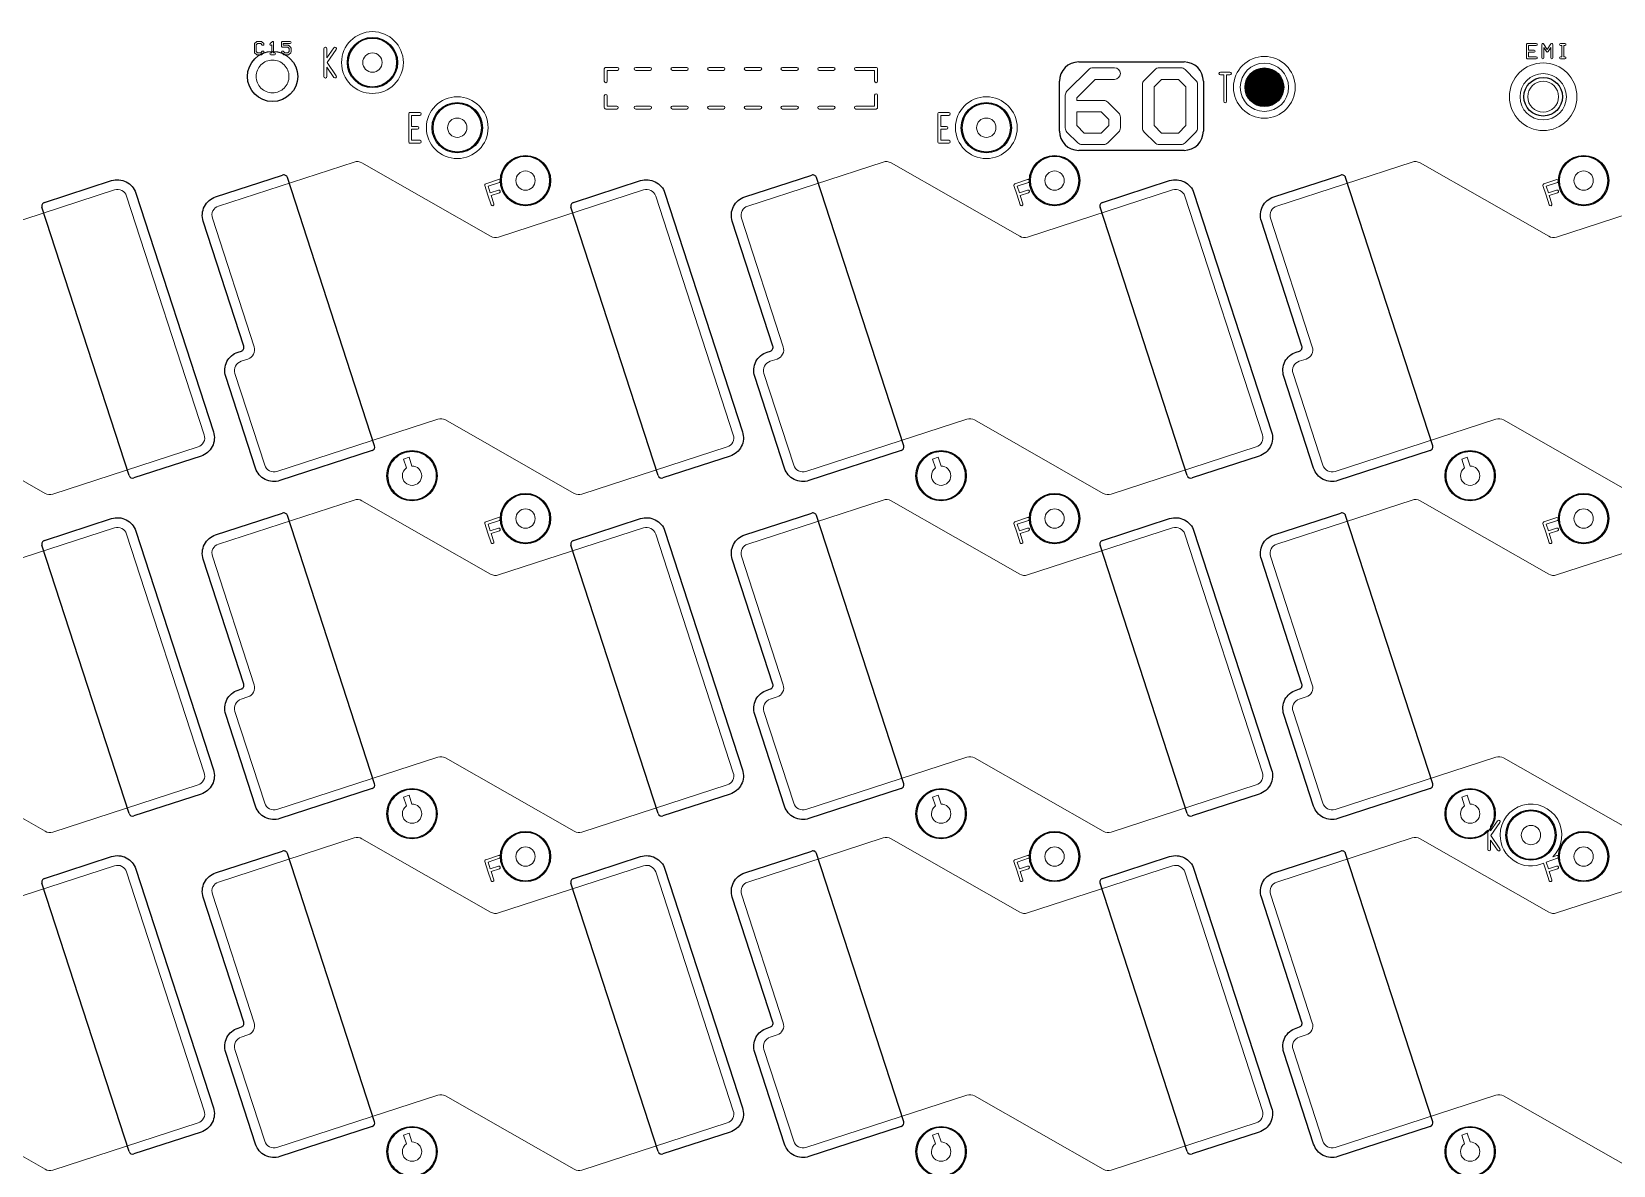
# Model space of a CAD drawing. Extents: x 2864 to 3941, y 2420 to 3182.
# Drawn here: x 3101.4 to 3183.3, y 2903 to 2961.7 of the extents above; entities that cross this region are included whole.
import ezdxf

# ---------------------------------------------------------------- set-up
doc = ezdxf.new("R2010")
doc.units = 0
doc.layers.get('0').update_dxf_attribs({"lineweight": 0})
doc.layers.add('emia-t', color=4, linetype='Continuous')
doc.layers.add('emia-t-dxf', color=4, linetype='Continuous')

# ---------------------------------------------------------------- blocks, each defined once
blk = doc.blocks.new('PAD_R1')
at = {"layer": 'emia-t', "const_width": 0.5}
blk.add_lwpolyline([(0.25, 0, 1), (-0.25, 0, 1)], format="xyb", close=True, dxfattribs=at)

msp = doc.modelspace()

# ---------------------------------------------------------------- linework, layer by layer
msp.add_line((3180.656, 2960.262), (3180.54, 2960.262))
at = {"linetype": 'Continuous'}
for points in [[(3112.895, 2960.615), (3112.895, 2961.012, -0.200121), (3112.91, 2961.047), (3113.009, 2961.146, -0.200121), (3113.045, 2961.161), (3113.243, 2961.161, -0.200121), (3113.279, 2961.146), (3113.378, 2961.047, -1), (3113.307, 2960.976), (3113.223, 2961.061), (3113.066, 2961.061), (3112.995, 2960.991), (3112.995, 2960.635), (3113.066, 2960.565), (3113.223, 2960.565), (3113.307, 2960.65, -1), (3113.378, 2960.579), (3113.279, 2960.48, -0.200121), (3113.243, 2960.465), (3113.045, 2960.465, -0.200121), (3113.009, 2960.48), (3112.91, 2960.579, -0.200121)], [(3114.295, 2960.913), (3114.295, 2961.111, -0.414253), (3114.345, 2961.161), (3114.743, 2961.161, -1), (3114.743, 2961.061), (3114.395, 2961.061), (3114.395, 2960.963), (3114.643, 2960.963, -0.200121), (3114.679, 2960.948), (3114.778, 2960.849, -0.200121), (3114.793, 2960.813), (3114.793, 2960.615, -0.200121), (3114.778, 2960.579), (3114.679, 2960.48, -0.200121), (3114.643, 2960.465), (3114.445, 2960.465, -0.200121), (3114.409, 2960.48), (3114.31, 2960.579, -1), (3114.381, 2960.65), (3114.466, 2960.565), (3114.623, 2960.565), (3114.693, 2960.635), (3114.693, 2960.792), (3114.623, 2960.863), (3114.345, 2960.863, -0.414253)], [(3118.511, 2960.069, -0.414217), (3119.011, 2960.569, -0.414217), (3119.511, 2960.069, -0.414217), (3119.011, 2959.569, -0.414217)], [(3178.774, 2960.312), (3178.774, 2960.659), (3178.774, 2961.007, -0.414253), (3178.824, 2961.057), (3179.288, 2961.057, -1), (3179.288, 2960.957), (3178.874, 2960.957), (3178.874, 2960.709), (3179.172, 2960.709, -1), (3179.172, 2960.609), (3178.874, 2960.609), (3178.874, 2960.362), (3179.288, 2960.362, -1), (3179.288, 2960.262), (3178.824, 2960.262, -0.414253)], [(3112.989, 2959.349, -0.414215), (3113.839, 2960.199, -0.414215), (3114.689, 2959.349, -0.414215), (3113.839, 2958.499, -0.414215)], [(3131.019, 2959.101), (3131.019, 2959.737, -0.414241), (3131.094, 2959.812), (3131.694, 2959.812, -1), (3131.694, 2959.662), (3131.169, 2959.662), (3131.169, 2959.101, -1)], [(3132.644, 2959.662, -1), (3132.644, 2959.812), (3133.394, 2959.812, -1), (3133.394, 2959.662)], [(3134.544, 2959.662, -1), (3134.544, 2959.812), (3135.294, 2959.812, -1), (3135.294, 2959.662)], [(3136.444, 2959.662, -1), (3136.444, 2959.812), (3137.194, 2959.812, -1), (3137.194, 2959.662)], [(3138.344, 2959.662, -1), (3138.344, 2959.812), (3139.094, 2959.812, -1), (3139.094, 2959.662)], [(3140.244, 2959.662, -1), (3140.244, 2959.812), (3140.994, 2959.812, -1), (3140.994, 2959.662)], [(3142.144, 2959.662, -1), (3142.144, 2959.812), (3142.894, 2959.812, -1), (3142.894, 2959.662)], [(3144.044, 2959.662, -1), (3144.044, 2959.812), (3145.094, 2959.812, -0.414526), (3145.169, 2959.737), (3145.169, 2959.101, -1), (3145.019, 2959.101), (3145.019, 2959.662)], [(3154.892, 2956.684), (3154.892, 2957.809), (3154.892, 2958.371, -0.199467), (3154.98, 2958.584), (3156.106, 2959.71, -0.199467), (3156.318, 2959.798), (3157.444, 2959.798, -1), (3157.444, 2959.198), (3156.442, 2959.198), (3155.492, 2958.248), (3155.492, 2958.109), (3156.88, 2958.109, -0.199467), (3157.093, 2958.021), (3157.656, 2957.458, -0.199467), (3157.744, 2957.246), (3157.744, 2956.684, -0.199467), (3157.656, 2956.471), (3157.093, 2955.908, -0.199467), (3156.88, 2955.82), (3155.756, 2955.82, -0.199467), (3155.543, 2955.908), (3154.98, 2956.471, -0.199467)], [(3158.892, 2956.684), (3158.892, 2958.934, -0.199467), (3158.98, 2959.147), (3159.543, 2959.71, -0.199467), (3159.756, 2959.798), (3160.88, 2959.798, -0.199467), (3161.093, 2959.71), (3161.656, 2959.147, -0.199467), (3161.744, 2958.934), (3161.744, 2956.684, -0.199467), (3161.656, 2956.471), (3161.093, 2955.908, -0.199467), (3160.88, 2955.82), (3159.756, 2955.82, -0.199467), (3159.543, 2955.908), (3158.98, 2956.471, -0.199467)], [(3177.893, 2958.299, -0.414215), (3179.643, 2960.049, -0.414215), (3181.393, 2958.299, -0.414215), (3179.643, 2956.549, -0.414215)], [(3162.924, 2959.427, -1), (3162.924, 2959.577), (3163.173, 2959.577), (3163.421, 2959.577, -1), (3163.421, 2959.427), (3163.248, 2959.427), (3163.248, 2958.061, -1), (3163.098, 2958.061), (3163.098, 2959.427)], [(3164.703, 2958.787, -0.414217), (3165.203, 2959.287, -0.414217), (3165.703, 2958.787, -0.414217), (3165.203, 2958.287, -0.414217)], [(3131.019, 2957.737), (3131.019, 2958.346, -1), (3131.169, 2958.346), (3131.169, 2957.812), (3131.66, 2957.812, -1), (3131.66, 2957.662), (3131.094, 2957.662, -0.414241)], [(3144.044, 2957.662, -1), (3144.044, 2957.812), (3145.019, 2957.812), (3145.019, 2958.374, -1), (3145.169, 2958.374), (3145.169, 2957.737, -0.414241), (3145.094, 2957.662)], [(3120.889, 2955.97), (3120.889, 2956.69), (3120.889, 2957.41, -0.414241), (3120.964, 2957.485), (3121.461, 2957.485, -1), (3121.461, 2957.335), (3121.039, 2957.335), (3121.039, 2956.765), (3121.336, 2956.765, -1), (3121.336, 2956.615), (3121.039, 2956.615), (3121.039, 2956.045), (3121.461, 2956.045, -1), (3121.461, 2955.895), (3120.964, 2955.895, -0.414241)], [(3132.644, 2957.662, -1), (3132.644, 2957.812), (3133.394, 2957.812, -1), (3133.394, 2957.662)], [(3134.544, 2957.662, -1), (3134.544, 2957.812), (3135.294, 2957.812, -1), (3135.294, 2957.662)], [(3136.444, 2957.662, -1), (3136.444, 2957.812), (3137.194, 2957.812, -1), (3137.194, 2957.662)], [(3138.344, 2957.662, -1), (3138.344, 2957.812), (3139.094, 2957.812, -1), (3139.094, 2957.662)], [(3140.244, 2957.662, -1), (3140.244, 2957.812), (3140.994, 2957.812, -1), (3140.994, 2957.662)], [(3142.144, 2957.662, -1), (3142.144, 2957.812), (3142.894, 2957.812, -1), (3142.894, 2957.662)], [(3148.289, 2955.97), (3148.289, 2956.69), (3148.289, 2957.41, -0.414241), (3148.364, 2957.485), (3148.861, 2957.485, -1), (3148.861, 2957.335), (3148.439, 2957.335), (3148.439, 2956.765), (3148.736, 2956.765, -1), (3148.736, 2956.615), (3148.439, 2956.615), (3148.439, 2956.045), (3148.861, 2956.045, -1), (3148.861, 2955.895), (3148.364, 2955.895, -0.414241)], [(3122.903, 2956.696, -0.414217), (3123.403, 2957.196, -0.414217), (3123.903, 2956.696, -0.414217), (3123.403, 2956.196, -0.414217)], [(3150.303, 2956.696, -0.414217), (3150.803, 2957.196, -0.414217), (3151.303, 2956.696, -0.414217), (3150.803, 2956.196, -0.414217)], [(3083.323, 2952.006, -0.41422), (3083.644, 2952.636), (3090.665, 2954.917, -0.211093), (3091.067, 2954.876), (3097.733, 2951.077, 0.211093), (3098.135, 2951.035), (3105.652, 2953.478, -0.41422), (3106.282, 2953.157), (3110.299, 2940.793, -0.414215), (3109.978, 2940.163), (3102.462, 2937.721, -0.211093), (3102.06, 2937.762), (3095.393, 2941.561, 0.211091), (3094.991, 2941.602), (3086.662, 2938.896, -0.414218), (3086.032, 2939.217), (3084.487, 2943.972, -0.414217), (3084.808, 2944.602), (3085.165, 2944.718, 0.414216), (3085.486, 2945.348)], [(3110.723, 2952.006, -0.41422), (3111.044, 2952.636), (3118.065, 2954.917, -0.211093), (3118.467, 2954.876), (3125.133, 2951.077, 0.211093), (3125.535, 2951.035), (3133.052, 2953.478, -0.41422), (3133.682, 2953.157), (3137.699, 2940.793, -0.414215), (3137.378, 2940.163), (3129.862, 2937.721, -0.211093), (3129.46, 2937.762), (3122.793, 2941.561, 0.211091), (3122.391, 2941.602), (3114.062, 2938.896, -0.414218), (3113.432, 2939.217), (3111.887, 2943.972, -0.414217), (3112.208, 2944.602), (3112.565, 2944.718, 0.414216), (3112.886, 2945.348)], [(3138.123, 2952.006, -0.41422), (3138.444, 2952.636), (3145.465, 2954.917, -0.211093), (3145.867, 2954.876), (3152.533, 2951.077, 0.211093), (3152.935, 2951.035), (3160.452, 2953.478, -0.41422), (3161.082, 2953.157), (3165.099, 2940.793, -0.414215), (3164.778, 2940.163), (3157.262, 2937.721, -0.211093), (3156.86, 2937.762), (3150.193, 2941.561, 0.211091), (3149.791, 2941.602), (3141.462, 2938.896, -0.414218), (3140.832, 2939.217), (3139.287, 2943.972, -0.414217), (3139.608, 2944.602), (3139.965, 2944.718, 0.414216), (3140.286, 2945.348)], [(3165.523, 2952.006, -0.41422), (3165.844, 2952.636), (3172.865, 2954.917, -0.211093), (3173.267, 2954.876), (3179.933, 2951.077, 0.211093), (3180.335, 2951.035), (3187.852, 2953.478, -0.41422), (3188.482, 2953.157), (3192.499, 2940.793, -0.414215), (3192.178, 2940.163), (3184.662, 2937.721, -0.211093), (3184.26, 2937.762), (3177.593, 2941.561, 0.211091), (3177.191, 2941.602), (3168.862, 2938.896, -0.414218), (3168.232, 2939.217), (3166.687, 2943.972, -0.414217), (3167.008, 2944.602), (3167.365, 2944.718, 0.414216), (3167.686, 2945.348)], [(3124.833, 2953.697, -0.414237), (3124.881, 2953.792), (3125.543, 2954.007, -1), (3125.589, 2953.864), (3124.999, 2953.672), (3125.114, 2953.319), (3125.539, 2953.457, -1), (3125.585, 2953.314), (3125.16, 2953.176), (3125.298, 2952.752, -1), (3125.156, 2952.705), (3124.995, 2953.201), (3124.994, 2953.201)], [(3126.438, 2953.956, 0.414217), (3126.938, 2953.456, 0.414217), (3127.438, 2953.956, 0.414217), (3126.938, 2954.456, 0.414217)], [(3152.233, 2953.697, -0.414237), (3152.281, 2953.792), (3152.943, 2954.007, -1), (3152.989, 2953.864), (3152.399, 2953.672), (3152.514, 2953.319), (3152.939, 2953.457, -1), (3152.985, 2953.314), (3152.56, 2953.176), (3152.698, 2952.752, -1), (3152.556, 2952.705), (3152.395, 2953.201), (3152.394, 2953.201)], [(3153.838, 2953.956, 0.414217), (3154.338, 2953.456, 0.414217), (3154.838, 2953.956, 0.414217), (3154.338, 2954.456, 0.414217)], [(3179.633, 2953.697, -0.414237), (3179.681, 2953.792), (3180.343, 2954.007, -1), (3180.389, 2953.864), (3179.799, 2953.672), (3179.914, 2953.319), (3180.339, 2953.457, -1), (3180.385, 2953.314), (3179.96, 2953.176), (3180.098, 2952.752, -1), (3179.956, 2952.705), (3179.795, 2953.201), (3179.794, 2953.201)], [(3181.238, 2953.956, 0.414217), (3181.738, 2953.456, 0.414217), (3182.238, 2953.956, 0.414217), (3181.738, 2954.456, 0.414217)], [(3119.811, 2938.676, -0.414215), (3121.061, 2939.926, -0.414215), (3122.311, 2938.676, -0.414215), (3121.061, 2937.426, -0.414215)], [(3120.561, 2938.676, 0.414217), (3121.061, 2938.176, 0.414217), (3121.561, 2938.676, 0.414217), (3121.061, 2939.176, 0.002897), (3121.056, 2939.176), (3120.91, 2939.627), (3120.624, 2939.534), (3120.771, 2939.084, 0.242589)], [(3147.211, 2938.676, -0.414215), (3148.461, 2939.926, -0.414215), (3149.711, 2938.676, -0.414215), (3148.461, 2937.426, -0.414215)], [(3147.961, 2938.676, 0.414217), (3148.461, 2938.176, 0.414217), (3148.961, 2938.676, 0.414217), (3148.461, 2939.176, 0.002897), (3148.456, 2939.176), (3148.31, 2939.627), (3148.024, 2939.534), (3148.171, 2939.084, 0.242589)], [(3174.611, 2938.676, -0.414215), (3175.861, 2939.926, -0.414215), (3177.111, 2938.676, -0.414215), (3175.861, 2937.426, -0.414215)], [(3175.361, 2938.676, 0.414217), (3175.861, 2938.176, 0.414217), (3176.361, 2938.676, 0.414217), (3175.861, 2939.176, 0.002897), (3175.856, 2939.176), (3175.71, 2939.627), (3175.424, 2939.534), (3175.571, 2939.084, 0.242589)], [(3083.323, 2934.506, -0.41422), (3083.644, 2935.136), (3090.665, 2937.417, -0.211093), (3091.067, 2937.376), (3097.733, 2933.577, 0.211093), (3098.135, 2933.535), (3105.652, 2935.978, -0.41422), (3106.282, 2935.657), (3110.299, 2923.293, -0.414215), (3109.978, 2922.663), (3102.462, 2920.221, -0.211093), (3102.06, 2920.262), (3095.393, 2924.061, 0.211091), (3094.991, 2924.102), (3086.662, 2921.396, -0.414218), (3086.032, 2921.717), (3084.487, 2926.472, -0.414217), (3084.808, 2927.102), (3085.165, 2927.218, 0.414216), (3085.486, 2927.848)], [(3110.723, 2934.506, -0.41422), (3111.044, 2935.136), (3118.065, 2937.417, -0.211093), (3118.467, 2937.376), (3125.133, 2933.577, 0.211093), (3125.535, 2933.535), (3133.052, 2935.978, -0.41422), (3133.682, 2935.657), (3137.699, 2923.293, -0.414215), (3137.378, 2922.663), (3129.862, 2920.221, -0.211093), (3129.46, 2920.262), (3122.793, 2924.061, 0.211091), (3122.391, 2924.102), (3114.062, 2921.396, -0.414218), (3113.432, 2921.717), (3111.887, 2926.472, -0.414217), (3112.208, 2927.102), (3112.565, 2927.218, 0.414216), (3112.886, 2927.848)], [(3126.438, 2936.456, 0.414217), (3126.938, 2935.956, 0.414217), (3127.438, 2936.456, 0.414217), (3126.938, 2936.956, 0.414217)], [(3138.123, 2934.506, -0.41422), (3138.444, 2935.136), (3145.465, 2937.417, -0.211093), (3145.867, 2937.376), (3152.533, 2933.577, 0.211093), (3152.935, 2933.535), (3160.452, 2935.978, -0.41422), (3161.082, 2935.657), (3165.099, 2923.293, -0.414215), (3164.778, 2922.663), (3157.262, 2920.221, -0.211093), (3156.86, 2920.262), (3150.193, 2924.061, 0.211091), (3149.791, 2924.102), (3141.462, 2921.396, -0.414218), (3140.832, 2921.717), (3139.287, 2926.472, -0.414217), (3139.608, 2927.102), (3139.965, 2927.218, 0.414216), (3140.286, 2927.848)], [(3153.838, 2936.456, 0.414217), (3154.338, 2935.956, 0.414217), (3154.838, 2936.456, 0.414217), (3154.338, 2936.956, 0.414217)], [(3165.523, 2934.506, -0.41422), (3165.844, 2935.136), (3172.865, 2937.417, -0.211093), (3173.267, 2937.376), (3179.933, 2933.577, 0.211093), (3180.335, 2933.535), (3187.852, 2935.978, -0.41422), (3188.482, 2935.657), (3192.499, 2923.293, -0.414215), (3192.178, 2922.663), (3184.662, 2920.221, -0.211093), (3184.26, 2920.262), (3177.593, 2924.061, 0.211091), (3177.191, 2924.102), (3168.862, 2921.396, -0.414218), (3168.232, 2921.717), (3166.687, 2926.472, -0.414217), (3167.008, 2927.102), (3167.365, 2927.218, 0.414216), (3167.686, 2927.848)], [(3181.238, 2936.456, 0.414217), (3181.738, 2935.956, 0.414217), (3182.238, 2936.456, 0.414217), (3181.738, 2936.956, 0.414217)], [(3124.833, 2936.197, -0.414237), (3124.881, 2936.292), (3125.543, 2936.507, -1), (3125.589, 2936.364), (3124.999, 2936.172), (3125.114, 2935.819), (3125.539, 2935.957, -1), (3125.585, 2935.814), (3125.16, 2935.676), (3125.298, 2935.252, -1), (3125.156, 2935.205), (3124.995, 2935.701), (3124.994, 2935.701)], [(3152.233, 2936.197, -0.414237), (3152.281, 2936.292), (3152.943, 2936.507, -1), (3152.989, 2936.364), (3152.399, 2936.172), (3152.514, 2935.819), (3152.939, 2935.957, -1), (3152.985, 2935.814), (3152.56, 2935.676), (3152.698, 2935.252, -1), (3152.556, 2935.205), (3152.395, 2935.701), (3152.394, 2935.701)], [(3179.633, 2936.197, -0.414237), (3179.681, 2936.292), (3180.343, 2936.507, -1), (3180.389, 2936.364), (3179.799, 2936.172), (3179.914, 2935.819), (3180.339, 2935.957, -1), (3180.385, 2935.814), (3179.96, 2935.676), (3180.098, 2935.252, -1), (3179.956, 2935.205), (3179.795, 2935.701), (3179.794, 2935.701)], [(3119.811, 2921.176, -0.414215), (3121.061, 2922.426, -0.414215), (3122.311, 2921.176, -0.414215), (3121.061, 2919.926, -0.414215)], [(3120.561, 2921.176, 0.414217), (3121.061, 2920.676, 0.414217), (3121.561, 2921.176, 0.414217), (3121.061, 2921.676, 0.002897), (3121.056, 2921.676), (3120.91, 2922.127), (3120.624, 2922.034), (3120.771, 2921.584, 0.242589)], [(3147.211, 2921.176, -0.414215), (3148.461, 2922.426, -0.414215), (3149.711, 2921.176, -0.414215), (3148.461, 2919.926, -0.414215)], [(3147.961, 2921.176, 0.414217), (3148.461, 2920.676, 0.414217), (3148.961, 2921.176, 0.414217), (3148.461, 2921.676, 0.002897), (3148.456, 2921.676), (3148.31, 2922.127), (3148.024, 2922.034), (3148.171, 2921.584, 0.242589)], [(3175.361, 2921.176, 0.414217), (3175.861, 2920.676, 0.414217), (3176.361, 2921.176, 0.414217), (3175.861, 2921.676, 0.002897), (3175.856, 2921.676), (3175.71, 2922.127), (3175.424, 2922.034), (3175.571, 2921.584, 0.242589)], [(3177.411, 2920.069, -1.492289), (3180.149, 2918.943), (3180.343, 2919.007, -1), (3180.389, 2918.864), (3179.799, 2918.672), (3179.914, 2918.319), (3180.339, 2918.457, -1), (3180.385, 2918.314), (3179.96, 2918.176), (3180.098, 2917.752, -1), (3179.956, 2917.705), (3179.795, 2918.201), (3179.794, 2918.201), (3179.662, 2918.607, -0.543081)], [(3178.511, 2920.069, -0.414217), (3179.011, 2920.569, -0.414217), (3179.511, 2920.069, -0.414217), (3179.011, 2919.569, -0.414217)], [(3083.323, 2917.006, -0.41422), (3083.644, 2917.636), (3090.665, 2919.917, -0.211093), (3091.067, 2919.876), (3097.733, 2916.077, 0.211093), (3098.135, 2916.035), (3105.652, 2918.478, -0.41422), (3106.282, 2918.157), (3110.299, 2905.793, -0.414215), (3109.978, 2905.163), (3102.462, 2902.721, -0.211093), (3102.06, 2902.762), (3095.393, 2906.561, 0.211091), (3094.991, 2906.602), (3086.662, 2903.896, -0.414218), (3086.032, 2904.217), (3084.487, 2908.972, -0.414217), (3084.808, 2909.602), (3085.165, 2909.718, 0.414216), (3085.486, 2910.348)], [(3110.723, 2917.006, -0.41422), (3111.044, 2917.636), (3118.065, 2919.917, -0.211093), (3118.467, 2919.876), (3125.133, 2916.077, 0.211093), (3125.535, 2916.035), (3133.052, 2918.478, -0.41422), (3133.682, 2918.157), (3137.699, 2905.793, -0.414215), (3137.378, 2905.163), (3129.862, 2902.721, -0.211093), (3129.46, 2902.762), (3122.793, 2906.561, 0.211091), (3122.391, 2906.602), (3114.062, 2903.896, -0.414218), (3113.432, 2904.217), (3111.887, 2908.972, -0.414217), (3112.208, 2909.602), (3112.565, 2909.718, 0.414216), (3112.886, 2910.348)], [(3138.123, 2917.006, -0.41422), (3138.444, 2917.636), (3145.465, 2919.917, -0.211093), (3145.867, 2919.876), (3152.533, 2916.077, 0.211093), (3152.935, 2916.035), (3160.452, 2918.478, -0.41422), (3161.082, 2918.157), (3165.099, 2905.793, -0.414215), (3164.778, 2905.163), (3157.262, 2902.721, -0.211093), (3156.86, 2902.762), (3150.193, 2906.561, 0.211091), (3149.791, 2906.602), (3141.462, 2903.896, -0.414218), (3140.832, 2904.217), (3139.287, 2908.972, -0.414217), (3139.608, 2909.602), (3139.965, 2909.718, 0.414216), (3140.286, 2910.348)], [(3165.523, 2917.006, -0.41422), (3165.844, 2917.636), (3172.865, 2919.917, -0.211093), (3173.267, 2919.876), (3179.933, 2916.077, 0.211093), (3180.335, 2916.035), (3187.852, 2918.478, -0.41422), (3188.482, 2918.157), (3192.499, 2905.793, -0.414215), (3192.178, 2905.163), (3184.662, 2902.721, -0.211093), (3184.26, 2902.762), (3177.593, 2906.561, 0.211091), (3177.191, 2906.602), (3168.862, 2903.896, -0.414218), (3168.232, 2904.217), (3166.687, 2908.972, -0.414217), (3167.008, 2909.602), (3167.365, 2909.718, 0.414216), (3167.686, 2910.348)], [(3124.833, 2918.697, -0.414237), (3124.881, 2918.792), (3125.543, 2919.007, -1), (3125.589, 2918.864), (3124.999, 2918.672), (3125.114, 2918.319), (3125.539, 2918.457, -1), (3125.585, 2918.314), (3125.16, 2918.176), (3125.298, 2917.752, -1), (3125.156, 2917.705), (3124.995, 2918.201), (3124.994, 2918.201)], [(3126.438, 2918.956, 0.414217), (3126.938, 2918.456, 0.414217), (3127.438, 2918.956, 0.414217), (3126.938, 2919.456, 0.414217)], [(3152.233, 2918.697, -0.414237), (3152.281, 2918.792), (3152.943, 2919.007, -1), (3152.989, 2918.864), (3152.399, 2918.672), (3152.514, 2918.319), (3152.939, 2918.457, -1), (3152.985, 2918.314), (3152.56, 2918.176), (3152.698, 2917.752, -1), (3152.556, 2917.705), (3152.395, 2918.201), (3152.394, 2918.201)], [(3153.838, 2918.956, 0.414217), (3154.338, 2918.456, 0.414217), (3154.838, 2918.956, 0.414217), (3154.338, 2919.456, 0.414217)], [(3181.238, 2918.956, 0.414217), (3181.738, 2918.456, 0.414217), (3182.238, 2918.956, 0.414217), (3181.738, 2919.456, 0.414217)], [(3119.811, 2903.676, -0.414215), (3121.061, 2904.926, -0.414215), (3122.311, 2903.676, -0.414215), (3121.061, 2902.426, -0.414215)], [(3147.211, 2903.676, -0.414215), (3148.461, 2904.926, -0.414215), (3149.711, 2903.676, -0.414215), (3148.461, 2902.426, -0.414215)], [(3174.611, 2903.676, -0.414215), (3175.861, 2904.926, -0.414215), (3177.111, 2903.676, -0.414215), (3175.861, 2902.426, -0.414215)], [(3120.561, 2903.676, 0.414217), (3121.061, 2903.176, 0.414217), (3121.561, 2903.676, 0.414217), (3121.061, 2904.176, 0.002897), (3121.056, 2904.176), (3120.91, 2904.627), (3120.624, 2904.534), (3120.771, 2904.084, 0.242589)], [(3147.961, 2903.676, 0.414217), (3148.461, 2903.176, 0.414217), (3148.961, 2903.676, 0.414217), (3148.461, 2904.176, 0.002897), (3148.456, 2904.176), (3148.31, 2904.627), (3148.024, 2904.534), (3148.171, 2904.084, 0.242589)], [(3175.361, 2903.676, 0.414217), (3175.861, 2903.176, 0.414217), (3176.361, 2903.676, 0.414217), (3175.861, 2904.176, 0.002897), (3175.856, 2904.176), (3175.71, 2904.627), (3175.424, 2904.534), (3175.571, 2904.084, 0.242589)]]:
    msp.add_lwpolyline(points, format="xyb", close=True, dxfattribs=at)
for points in [[(3113.794, 2960.99), (3113.78, 2960.976, -1), (3113.709, 2961.047)], [(3113.844, 2960.465), (3113.745, 2960.465, -1), (3113.745, 2960.565), (3113.794, 2960.565), (3113.794, 2960.99)], [(3113.709, 2961.047), (3113.809, 2961.146, -0.669786), (3113.894, 2961.111), (3113.894, 2960.565), (3113.943, 2960.565, -1), (3113.943, 2960.465), (3113.844, 2960.465)], [(3116.497, 2959.343), (3116.497, 2960.784, -1), (3116.647, 2960.784), (3116.647, 2960.304)], [(3116.647, 2960.304), (3117.007, 2960.826, -1), (3117.131, 2960.741), (3116.663, 2960.063), (3117.131, 2959.386, -1), (3117.007, 2959.301), (3116.647, 2959.823)], [(3179.574, 2960.312), (3179.574, 2961.007, -0.742416), (3179.666, 2961.035), (3179.856, 2960.75)], [(3179.674, 2960.842), (3179.674, 2960.312, -1), (3179.574, 2960.312)], [(3180.038, 2960.842), (3179.898, 2960.632, -0.535214), (3179.815, 2960.632), (3179.674, 2960.842)], [(3179.856, 2960.75), (3180.046, 2961.035, -0.742402), (3180.138, 2961.007), (3180.138, 2960.312, -1), (3180.038, 2960.312), (3180.038, 2960.842)], [(3180.54, 2960.262, -1), (3180.54, 2960.362), (3180.606, 2960.362), (3180.606, 2960.957), (3180.54, 2960.957, -1), (3180.54, 2961.057), (3180.656, 2961.057), (3180.772, 2961.057, -1), (3180.772, 2960.957), (3180.706, 2960.957), (3180.706, 2960.362), (3180.772, 2960.362, -1), (3180.772, 2960.262), (3180.656, 2960.262)], [(3116.647, 2959.823), (3116.647, 2959.343, -1), (3116.497, 2959.343)], [(3174.611, 2921.176, -0.414215), (3175.861, 2922.426, -0.414215), (3177.111, 2921.176, -0.140407), (3176.921, 2920.514), (3176.921, 2920.281)], [(3176.771, 2920.32, -0.206851), (3175.861, 2919.926, -0.414215), (3174.611, 2921.176)], [(3176.921, 2920.281), (3177.281, 2920.803, -1), (3177.405, 2920.718), (3176.938, 2920.041), (3177.405, 2919.363, -1), (3177.281, 2919.278), (3176.921, 2919.8)], [(3176.921, 2919.8), (3176.921, 2919.32, -1), (3176.771, 2919.32), (3176.771, 2920.32)]]:
    msp.add_lwpolyline(points, format="xyb", dxfattribs=at)
for points in [[(3159.492, 2956.808), (3159.879, 2956.42), (3160.756, 2956.42), (3161.144, 2956.808), (3161.144, 2958.811), (3160.756, 2959.198), (3159.879, 2959.198), (3159.492, 2958.811)], [(3155.492, 2956.808), (3155.879, 2956.42), (3156.756, 2956.42), (3157.144, 2956.808), (3157.144, 2957.122), (3156.756, 2957.509), (3155.492, 2957.509)]]:
    msp.add_lwpolyline(points, close=True, dxfattribs=at)
for centre, radius in [((3119.011, 2960.069), 1.6), ((3119.011, 2960.069), 1.25), ((3165.203, 2958.787), 1.6), ((3165.203, 2958.787), 1.25), ((3179.643, 2958.299), 1.2), ((3179.643, 2958.299), 0.8), ((3123.403, 2956.696), 1.6), ((3150.803, 2956.696), 1.6), ((3123.403, 2956.696), 1.25), ((3150.803, 2956.696), 1.25), ((3126.938, 2953.956), 1.25), ((3154.338, 2953.956), 1.25), ((3181.738, 2953.956), 1.25), ((3126.938, 2936.456), 1.25), ((3154.338, 2936.456), 1.25), ((3181.738, 2936.456), 1.25), ((3179.011, 2920.069), 1.25), ((3126.938, 2918.956), 1.25), ((3154.338, 2918.956), 1.25), ((3181.738, 2918.956), 1.25)]:
    msp.add_circle(centre, radius)
at = {"layer": 'emia-t-dxf'}
for p, q in [((3155.592, 2960.098), (3161.044, 2960.098)), ((3154.592, 2956.52), (3154.592, 2959.098)), ((3162.044, 2959.098), (3162.044, 2956.52)), ((3161.044, 2955.52), (3155.592, 2955.52)), ((3110.89, 2953.111), (3114.361, 2954.239)), ((3119.125, 2940.225), (3114.613, 2954.111)), ((3138.29, 2953.111), (3141.761, 2954.239)), ((3146.525, 2940.225), (3142.013, 2954.111)), ((3165.69, 2953.111), (3169.161, 2954.239)), ((3173.925, 2940.225), (3169.413, 2954.111)), ((3106.404, 2938.686), (3101.892, 2952.572)), ((3133.804, 2938.686), (3129.292, 2952.572)), ((3161.204, 2938.686), (3156.692, 2952.572)), ((3110.89, 2935.611), (3114.361, 2936.739)), ((3138.29, 2935.611), (3141.761, 2936.739)), ((3165.69, 2935.611), (3169.161, 2936.739)), ((3119.125, 2922.725), (3114.613, 2936.611)), ((3146.525, 2922.725), (3142.013, 2936.611)), ((3173.925, 2922.725), (3169.413, 2936.611)), ((3106.404, 2921.186), (3101.892, 2935.072)), ((3133.804, 2921.186), (3129.292, 2935.072)), ((3161.204, 2921.186), (3156.692, 2935.072)), ((3110.89, 2918.111), (3114.361, 2919.239)), ((3119.125, 2905.225), (3114.613, 2919.111)), ((3138.29, 2918.111), (3141.761, 2919.239)), ((3146.525, 2905.225), (3142.013, 2919.111)), ((3165.69, 2918.111), (3169.161, 2919.239)), ((3173.925, 2905.225), (3169.413, 2919.111)), ((3106.404, 2903.686), (3101.892, 2917.572)), ((3133.804, 2903.686), (3129.292, 2917.572)), ((3161.204, 2903.686), (3156.692, 2917.572))]:
    msp.add_line(p, q, dxfattribs=at)
at = {"layer": 'emia-t-dxf', "linetype": 'Continuous'}
for points in [[(3102.021, 2952.824), (3105.497, 2953.953, -0.414215), (3106.757, 2953.311), (3110.775, 2940.947, -0.414216), (3110.132, 2939.687), (3106.656, 2938.558)], [(3129.421, 2952.824), (3132.897, 2953.953, -0.414215), (3134.157, 2953.311), (3138.175, 2940.947, -0.414216), (3137.532, 2939.687), (3134.056, 2938.558)], [(3156.821, 2952.824), (3160.297, 2953.953, -0.414215), (3161.557, 2953.311), (3165.575, 2940.947, -0.414216), (3164.932, 2939.687), (3161.456, 2938.558)], [(3112.349, 2945.384), (3110.248, 2951.851, -0.414215), (3110.89, 2953.111)], [(3139.749, 2945.384), (3137.648, 2951.851, -0.414215), (3138.29, 2953.111)], [(3167.149, 2945.384), (3165.048, 2951.851, -0.414215), (3165.69, 2953.111)], [(3118.996, 2939.973), (3114.216, 2938.42, -0.414215), (3112.956, 2939.062), (3111.411, 2943.818, -0.414214), (3112.053, 2945.078), (3112.221, 2945.132)], [(3146.396, 2939.973), (3141.616, 2938.42, -0.414215), (3140.356, 2939.062), (3138.811, 2943.818, -0.414214), (3139.453, 2945.078), (3139.621, 2945.132)], [(3173.796, 2939.973), (3169.016, 2938.42, -0.414215), (3167.756, 2939.062), (3166.211, 2943.818, -0.414214), (3166.853, 2945.078), (3167.021, 2945.132)], [(3102.021, 2935.324), (3105.497, 2936.453, -0.414215), (3106.757, 2935.811), (3110.775, 2923.447, -0.414216), (3110.132, 2922.187), (3106.656, 2921.058)], [(3129.421, 2935.324), (3132.897, 2936.453, -0.414215), (3134.157, 2935.811), (3138.175, 2923.447, -0.414216), (3137.532, 2922.187), (3134.056, 2921.058)], [(3156.821, 2935.324), (3160.297, 2936.453, -0.414215), (3161.557, 2935.811), (3165.575, 2923.447, -0.414216), (3164.932, 2922.187), (3161.456, 2921.058)], [(3112.349, 2927.884), (3110.248, 2934.351, -0.414215), (3110.89, 2935.611)], [(3139.749, 2927.884), (3137.648, 2934.351, -0.414215), (3138.29, 2935.611)], [(3167.149, 2927.884), (3165.048, 2934.351, -0.414215), (3165.69, 2935.611)], [(3118.996, 2922.473), (3114.216, 2920.92, -0.414215), (3112.956, 2921.562), (3111.411, 2926.318, -0.414214), (3112.053, 2927.578), (3112.221, 2927.632)], [(3146.396, 2922.473), (3141.616, 2920.92, -0.414215), (3140.356, 2921.562), (3138.811, 2926.318, -0.414214), (3139.453, 2927.578), (3139.621, 2927.632)], [(3173.796, 2922.473), (3169.016, 2920.92, -0.414215), (3167.756, 2921.562), (3166.211, 2926.318, -0.414214), (3166.853, 2927.578), (3167.021, 2927.632)], [(3102.021, 2917.824), (3105.497, 2918.953, -0.414215), (3106.757, 2918.311), (3110.775, 2905.947, -0.414216), (3110.132, 2904.687), (3106.656, 2903.558)], [(3129.421, 2917.824), (3132.897, 2918.953, -0.414215), (3134.157, 2918.311), (3138.175, 2905.947, -0.414216), (3137.532, 2904.687), (3134.056, 2903.558)], [(3156.821, 2917.824), (3160.297, 2918.953, -0.414215), (3161.557, 2918.311), (3165.575, 2905.947, -0.414216), (3164.932, 2904.687), (3161.456, 2903.558)], [(3112.349, 2910.384), (3110.248, 2916.851, -0.414215), (3110.89, 2918.111)], [(3139.749, 2910.384), (3137.648, 2916.851, -0.414215), (3138.29, 2918.111)], [(3167.149, 2910.384), (3165.048, 2916.851, -0.414215), (3165.69, 2918.111)], [(3118.996, 2904.973), (3114.216, 2903.42, -0.414215), (3112.956, 2904.062), (3111.411, 2908.818, -0.414214), (3112.053, 2910.078), (3112.221, 2910.132)], [(3146.396, 2904.973), (3141.616, 2903.42, -0.414215), (3140.356, 2904.062), (3138.811, 2908.818, -0.414214), (3139.453, 2910.078), (3139.621, 2910.132)], [(3173.796, 2904.973), (3169.016, 2903.42, -0.414215), (3167.756, 2904.062), (3166.211, 2908.818, -0.414214), (3166.853, 2910.078), (3167.021, 2910.132)]]:
    msp.add_lwpolyline(points, format="xyb", dxfattribs=at)
at = {"layer": 'emia-t-dxf'}
for centre, radius in [((3119.011, 2960.069), 1.3), ((3113.839, 2959.349), 1.3), ((3165.203, 2958.787), 1), ((3179.643, 2958.299), 1), ((3123.403, 2956.696), 1.3), ((3150.803, 2956.696), 1.3), ((3126.938, 2953.956), 1.3), ((3154.338, 2953.956), 1.3), ((3181.738, 2953.956), 1.3), ((3121.061, 2938.676), 1.3), ((3148.461, 2938.676), 1.3), ((3175.861, 2938.676), 1.3), ((3126.938, 2936.456), 1.3), ((3154.338, 2936.456), 1.3), ((3181.738, 2936.456), 1.3), ((3121.061, 2921.176), 1.3), ((3148.461, 2921.176), 1.3), ((3175.861, 2921.176), 1.3), ((3179.011, 2920.069), 1.3), ((3126.938, 2918.956), 1.3), ((3154.338, 2918.956), 1.3), ((3181.738, 2918.956), 1.3), ((3121.061, 2903.676), 1.3), ((3148.461, 2903.676), 1.3), ((3175.861, 2903.676), 1.3)]:
    msp.add_circle(centre, radius, dxfattribs=at)
for centre, radius, start, end in [((3155.592, 2959.098), 1, 90, 180), ((3161.044, 2959.098), 1, 0, 90), ((3155.592, 2956.52), 1, 180, 270), ((3161.044, 2956.52), 1, 270, 0), ((3114.423, 2954.049), 0.2, 17.99976, 108.00044), ((3141.823, 2954.049), 0.2, 17.99976, 108.00044), ((3169.223, 2954.049), 0.2, 17.99976, 108.00044), ((3102.082, 2952.633), 0.2, 107.99976, 198.00044), ((3129.482, 2952.633), 0.2, 107.99976, 198.00044), ((3156.882, 2952.633), 0.2, 107.99976, 198.00044), ((3112.159, 2945.322), 0.2, 287.99976, 18.00044), ((3139.559, 2945.322), 0.2, 287.99976, 18.00044), ((3166.959, 2945.322), 0.2, 287.99976, 18.00044), ((3118.934, 2940.164), 0.2, 288.00044, 17.99976), ((3146.334, 2940.164), 0.2, 288.00044, 17.99976), ((3173.734, 2940.164), 0.2, 288.00044, 17.99976), ((3106.594, 2938.748), 0.2, 198.00044, 287.99976), ((3133.994, 2938.748), 0.2, 198.00044, 287.99976), ((3161.394, 2938.748), 0.2, 198.00044, 287.99976), ((3114.423, 2936.549), 0.2, 17.99976, 108.00044), ((3141.823, 2936.549), 0.2, 17.99976, 108.00044), ((3169.223, 2936.549), 0.2, 17.99976, 108.00044), ((3102.082, 2935.133), 0.2, 107.99976, 198.00044), ((3129.482, 2935.133), 0.2, 107.99976, 198.00044), ((3156.882, 2935.133), 0.2, 107.99976, 198.00044), ((3112.159, 2927.822), 0.2, 287.99976, 18.00044), ((3139.559, 2927.822), 0.2, 287.99976, 18.00044), ((3166.959, 2927.822), 0.2, 287.99976, 18.00044), ((3118.934, 2922.664), 0.2, 288.00044, 17.99976), ((3146.334, 2922.664), 0.2, 288.00044, 17.99976), ((3173.734, 2922.664), 0.2, 288.00044, 17.99976), ((3106.594, 2921.248), 0.2, 198.00044, 287.99976), ((3133.994, 2921.248), 0.2, 198.00044, 287.99976), ((3161.394, 2921.248), 0.2, 198.00044, 287.99976), ((3114.423, 2919.049), 0.2, 17.99976, 108.00044), ((3141.823, 2919.049), 0.2, 17.99976, 108.00044), ((3169.223, 2919.049), 0.2, 17.99976, 108.00044), ((3102.082, 2917.633), 0.2, 107.99976, 198.00044), ((3129.482, 2917.633), 0.2, 107.99976, 198.00044), ((3156.882, 2917.633), 0.2, 107.99976, 198.00044), ((3112.159, 2910.322), 0.2, 287.99976, 18.00044), ((3139.559, 2910.322), 0.2, 287.99976, 18.00044), ((3166.959, 2910.322), 0.2, 287.99976, 18.00044), ((3118.934, 2905.164), 0.2, 288.00044, 17.99976), ((3146.334, 2905.164), 0.2, 288.00044, 17.99976), ((3173.734, 2905.164), 0.2, 288.00044, 17.99976), ((3106.594, 2903.748), 0.2, 198.00044, 287.99976), ((3133.994, 2903.748), 0.2, 198.00044, 287.99976), ((3161.394, 2903.748), 0.2, 198.00044, 287.99976)]:
    msp.add_arc(centre, radius, start, end, dxfattribs=at)

# ---------------------------------------------------------------- block references
at = {"layer": 'emia-t-dxf', "xscale": 2, "yscale": 2}
msp.add_blockref('PAD_R1', (3165.203, 2958.787), dxfattribs=at)

doc.saveas('drawing.dxf')
